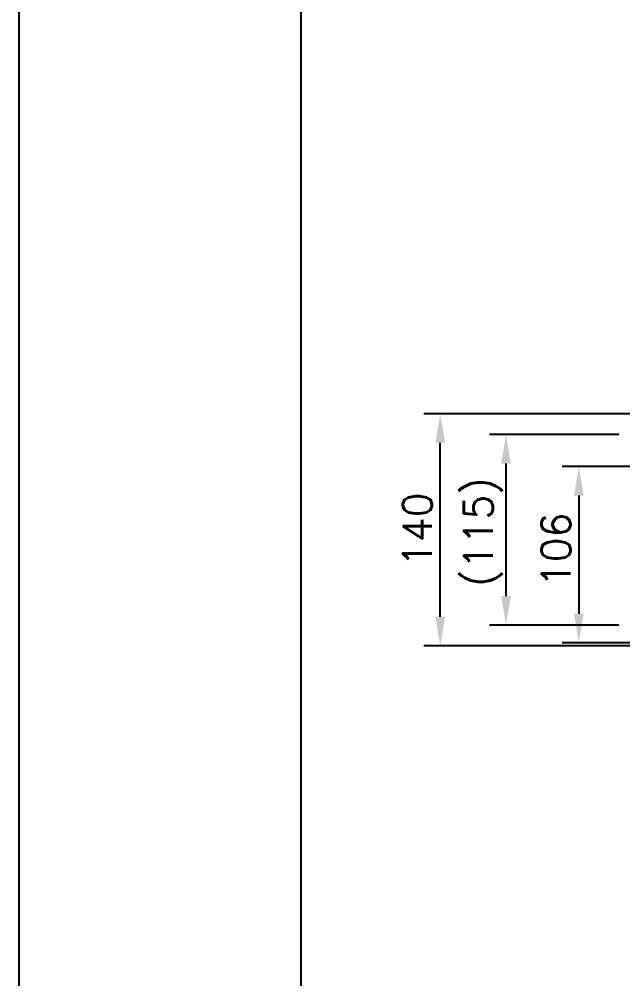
# Model space of a CAD drawing. Extents: x -6207 to -5787, y -4608 to -3937.
# Drawn here: x -6207 to -6134.1, y -4407.2 to -4291.4 of the extents above; entities that cross this region are included whole.
import ezdxf

# ---------------------------------------------------------------- set-up
doc = ezdxf.new("R2010")
doc.units = 0
doc.header["$LTSCALE"] = 7
doc.layers.get('0').update_dxf_attribs({"color": 2, "linetype": 'CONTINUOUS'})
doc.layers.add('D', color=2, linetype='CONTINUOUS')
doc.styles.add('GHS', font='ROMANS.shx', dxfattribs={"bigfont": 'GHS.shx'})

msp = doc.modelspace()

# ---------------------------------------------------------------- linework, layer by layer
at = {"color": 4}
msp.add_line((-6172.9666, -3968.34396), (-6172.9666, -4593.9516), dxfattribs=at)
at = {"layer": 'D'}
for p, q in [((-6132.03481, -4338.98475), (-6158.13689, -4338.98475)), ((-6134.56456, -4341.48475), (-6150.19287, -4341.48475)), ((-6156.13689, -4363.48475), (-6156.13689, -4342.48475)), ((-6148.19287, -4360.98475), (-6148.19287, -4344.98475)), ((-6128.87015, -4345.35327), (-6141.40534, -4345.35327)), ((-6139.40534, -4348.85327), (-6139.40534, -4363.12091)), ((-6134.56456, -4364.48475), (-6150.19287, -4364.48475)), ((-6132.03481, -4366.98475), (-6158.13689, -4366.98475)), ((-6128.87038, -4366.62091), (-6141.40534, -4366.62091))]:
    msp.add_line(p, q, dxfattribs=at)
msp.add_lwpolyline([(-6206.9666, -3937.34396), (-5786.9666, -3937.34396), (-5786.9666, -4607.9516), (-6206.9666, -4607.9516)], close=True, dxfattribs=at)
for points in [[(-6156.72022, -4342.48475), (-6155.55356, -4342.48475), (-6156.13689, -4338.98475)], [(-6148.7762, -4344.98475), (-6147.60954, -4344.98475), (-6148.19287, -4341.48475)], [(-6139.98868, -4348.85327), (-6138.82201, -4348.85327), (-6139.40534, -4345.35327)], [(-6148.7762, -4360.98475), (-6147.60954, -4360.98475), (-6148.19287, -4364.48475)], [(-6156.72022, -4363.48475), (-6155.55356, -4363.48475), (-6156.13689, -4366.98475)], [(-6139.98868, -4363.12091), (-6138.82201, -4363.12091), (-6139.40534, -4366.62091)]]:
    msp.add_solid(points, dxfattribs=at)

# ---------------------------------------------------------------- texts
at = {"layer": 'D', "char_height": 3.5, "attachment_point": 5, "rotation": 90, "style": 'GHS'}
for s, insert in [('\\A1;(115)', (-6150.94287, -4353.25847)), ('\\A1;140', (-6158.88689, -4352.98475)), ('\\A1;106', (-6142.15534, -4355.41966))]:
    msp.add_mtext(s, dxfattribs=dict(at, insert=insert))

doc.saveas('drawing.dxf')
